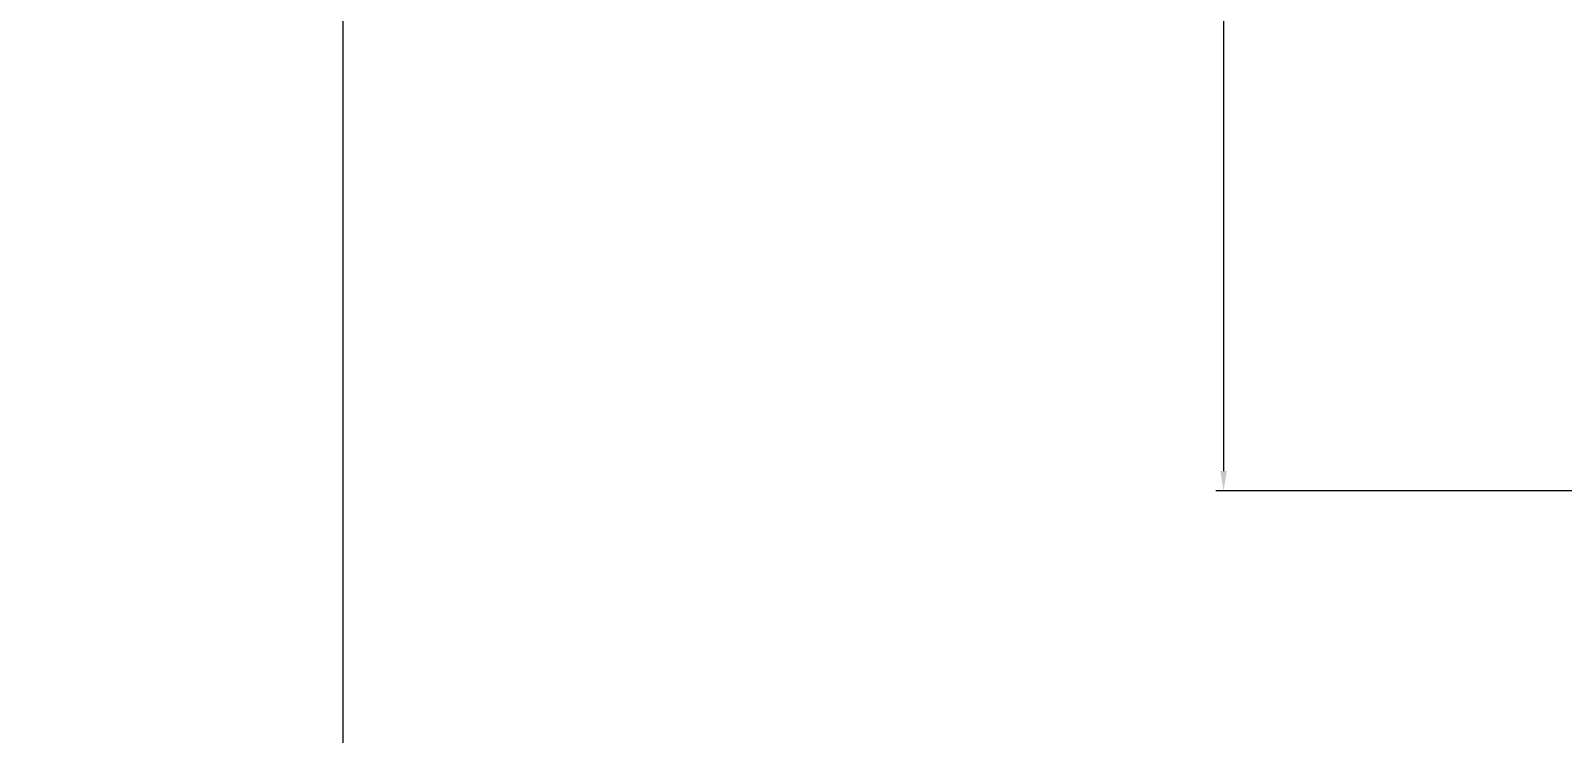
# Model space of a CAD drawing. Header units: millimetres. Extents: x 375520 to 471640, y 4301 to 90506.
# Drawn here: x 419385 to 420161, y 31753 to 32109 of the extents above; entities that cross this region are included whole.
import ezdxf

# ---------------------------------------------------------------- set-up
doc = ezdxf.new("R2010")
doc.units = ezdxf.units.MM
doc.layers.add('FAZA_I_ormari_ugradnja', color=6, linetype='Continuous')
doc.layers.add('GP kota -2.67_PBS_strojarstvo_drenazni_sustav$0$Kote', color=4, linetype='Continuous')
doc.layers.add('GP kota -2.67_PBS_arhitektura$0$PBS_AG_referenca PBS drenaza', color=150, linetype='Continuous', lineweight=13)
doc.styles.add('GP kota -2.67_PBS_strojarstvo_drenazni_sustav$0$Arial', font='arial.ttf')
doc.styles.add('GP kota -2.67_PBS_strojarstvo_drenazni_sustav$0$Standard', font='arial.ttf')
doc.dimstyles.new('GP kota -2.67_PBS_strojarstvo_drenazni_sustav$0$Standard', dxfattribs={"dimtxt": 0.18, "dimasz": 0.18, "dimexe": 0.18, "dimexo": 0.0625, "dimgap": 0.09, "dimtad": 0, "dimtih": 1, "dimtoh": 1, "dimdec": 4, "dimzin": 0, "dimdsep": 46, "dimtxsty": 'GP kota -2.67_PBS_strojarstvo_drenazni_sustav$0$Standard', "dimcen": 0.09, "dimadec": 0, "dimazin": 0, "dimtfac": 1, "dimtdec": 4, "dimtofl": 0, "dimtmove": 0, "dimatfit": 3, "dimfxl": 1, "dimtolj": 1, "dimtzin": 0, "dimarcsym": 0})

# ---------------------------------------------------------------- blocks, each defined once
blk = doc.blocks.new('*D201')
at = {"layer": 'Defpoints', "color": 0, "transparency": 16777216}
for p in [(420287.21, 33378.65), (419989.32, 31876.01), (420309.34, 31876.01)]:
    blk.add_point(p, dxfattribs=at)
at = {"layer": 'GP kota -2.67_PBS_strojarstvo_drenazni_sustav$0$Kote', "color": 0, "lineweight": -2, "transparency": 16777216}
for p, q in [((420284.21, 33378.65), (419985.32, 33378.65)), ((419989.32, 33368.65), (419989.32, 31886.01)), ((420306.34, 31876.01), (419985.32, 31876.01))]:
    blk.add_line(p, q, dxfattribs=at)
at = {"layer": 'GP kota -2.67_PBS_strojarstvo_drenazni_sustav$0$Kote', "color": 0, "transparency": 16777216}
for points in [[(419987.66, 33368.65), (419990.99, 33368.65), (419989.32, 33378.65)], [(419987.66, 31886.01), (419990.99, 31886.01), (419989.32, 31876.01)]]:
    blk.add_solid(points, dxfattribs=at)
at = {"layer": 'GP kota -2.67_PBS_strojarstvo_drenazni_sustav$0$Kote', "transparency": 16777216, "insert": (419981.22, 32627.33), "char_height": 10, "attachment_point": 5, "rotation": 90, "style": 'GP kota -2.67_PBS_strojarstvo_drenazni_sustav$0$Arial'}
blk.add_mtext('1505', dxfattribs=at)
blk = doc.blocks.new('*D203')
at = {"layer": 'Defpoints', "color": 0, "transparency": 16777216}
for p in [(419542.94, 33378.65), (419780.46, 33378.65), (419780.46, 31378.65)]:
    blk.add_point(p, dxfattribs=at)
at = {"layer": 'GP kota -2.67_PBS_strojarstvo_drenazni_sustav$0$Kote', "color": 0, "lineweight": -2, "transparency": 16777216}
for p, q in [((419777.46, 33378.65), (419538.94, 33378.65)), ((419542.94, 31388.65), (419542.94, 33368.65)), ((419777.46, 31378.65), (419538.94, 31378.65))]:
    blk.add_line(p, q, dxfattribs=at)
at = {"layer": 'GP kota -2.67_PBS_strojarstvo_drenazni_sustav$0$Kote', "color": 0, "transparency": 16777216}
for points in [[(419541.27, 33368.65), (419544.61, 33368.65), (419542.94, 33378.65)], [(419541.27, 31388.65), (419544.61, 31388.65), (419542.94, 31378.65)]]:
    blk.add_solid(points, dxfattribs=at)
at = {"layer": 'GP kota -2.67_PBS_strojarstvo_drenazni_sustav$0$Kote', "transparency": 16777216, "insert": (419534.83, 32378.65), "char_height": 10, "attachment_point": 5, "rotation": 90, "style": 'GP kota -2.67_PBS_strojarstvo_drenazni_sustav$0$Arial'}
blk.add_mtext('2000', dxfattribs=at)
blk = doc.blocks.new('GP kota -2.67_PBS_strojarstvo_drenazni_sustav')
at = {"layer": 'GP kota -2.67_PBS_strojarstvo_drenazni_sustav$0$Kote'}
for base, p1, p2, override, picture, middle in [((419542.94, 33378.65), (419780.46, 31378.65), (419780.46, 33378.65), {"dimtxt": 10, "dimasz": 10, "dimexe": 4, "dimexo": 3, "dimgap": 3, "dimtad": 1, "dimtih": 0, "dimtoh": 0, "dimdec": 0, "dimrnd": 10, "dimzin": 8, "dimtxsty": 'GP kota -2.67_PBS_strojarstvo_drenazni_sustav$0$Arial', "dimcen": 100, "dimclrt": 256, "dimtdec": 0, "dimtofl": 1, "dimtolj": 0, "dimtzin": 8}, '*D203', (419534.83, 32378.65)), ((419989.32, 31876.01), (420287.21, 33378.65), (420309.34, 31876.01), {"dimtxt": 10, "dimasz": 10, "dimexe": 4, "dimexo": 3, "dimgap": 3, "dimtad": 1, "dimtih": 0, "dimtoh": 0, "dimdec": 0, "dimrnd": 5, "dimzin": 8, "dimtxsty": 'GP kota -2.67_PBS_strojarstvo_drenazni_sustav$0$Arial', "dimcen": 100, "dimclrt": 256, "dimtdec": 0, "dimtofl": 1, "dimtolj": 0, "dimtzin": 8}, '*D201', (419981.22, 32627.33))]:
    dim = blk.add_linear_dim(base=base, p1=p1, p2=p2, angle=270, dimstyle='GP kota -2.67_PBS_strojarstvo_drenazni_sustav$0$Standard', override=override, dxfattribs=at)
    dim.commit()
    dim.dimension.update_dxf_attribs({"geometry": picture, "text_midpoint": middle})
blk = doc.blocks.new('GP kota -2.67_PBS_arhitektura')
at = {"layer": 'GP kota -2.67_PBS_arhitektura$0$PBS_AG_referenca PBS drenaza', "ltscale": 10, "xscale": 0.1, "yscale": 0.1, "zscale": 0.1}
blk.add_blockref('GP kota -2.67_PBS_strojarstvo_drenazni_sustav', (0, 0), dxfattribs=at)

msp = doc.modelspace()

# ---------------------------------------------------------------- block references
at = {"layer": 'FAZA_I_ormari_ugradnja', "ltscale": 10, "xscale": 10, "yscale": 10, "zscale": 10}
msp.add_blockref('GP kota -2.67_PBS_arhitektura', (0, 0), dxfattribs=at)

doc.saveas('drawing.dxf')
